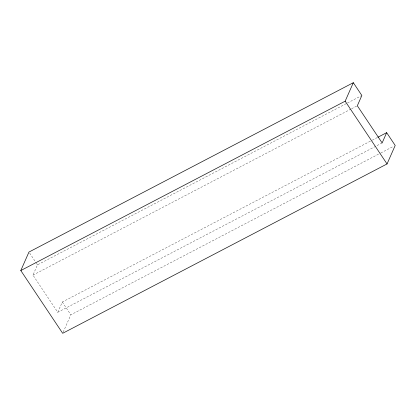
<?xml version="1.0" encoding="UTF-8"?>
<svg xmlns="http://www.w3.org/2000/svg" width="416" height="416" viewBox="0 0 416 416"><rect width="100%" height="100%" fill="white"/><g stroke="black" fill="none" stroke-linecap="round" stroke-linejoin="round"><path stroke-width="0.31" stroke-dasharray="2.08 1.56" d="M382.132 142.932L57.767 312.296L32.963 275.122L37.492 264.846L346.876 103.308M57.767 312.296L62.301 302.026L371.686 140.483M63.19 332.15L70.834 314.818L380.219 153.275M347.454 103.007L361.28 95.789M32.963 275.122L350.99 109.065M351.562 108.768L357.323 105.758M372.263 140.182L377.447 137.478M380.796 152.974L393.474 146.359M29.666 253.126L36.067 262.72M36.421 263.25L37.492 264.846M62.301 302.026L70.834 314.818"/><path stroke-width="0.62" d="M20.8 270.546L28.954 252.06L353.319 82.696L361.858 95.488L357.323 105.758L382.132 142.932L386.662 132.662L395.2 145.454L387.046 163.94L62.681 333.304L20.8 270.546L345.166 101.182L353.319 82.696M378.019 137.176L386.662 132.662M345.166 101.182L387.046 163.94"/></g></svg>
